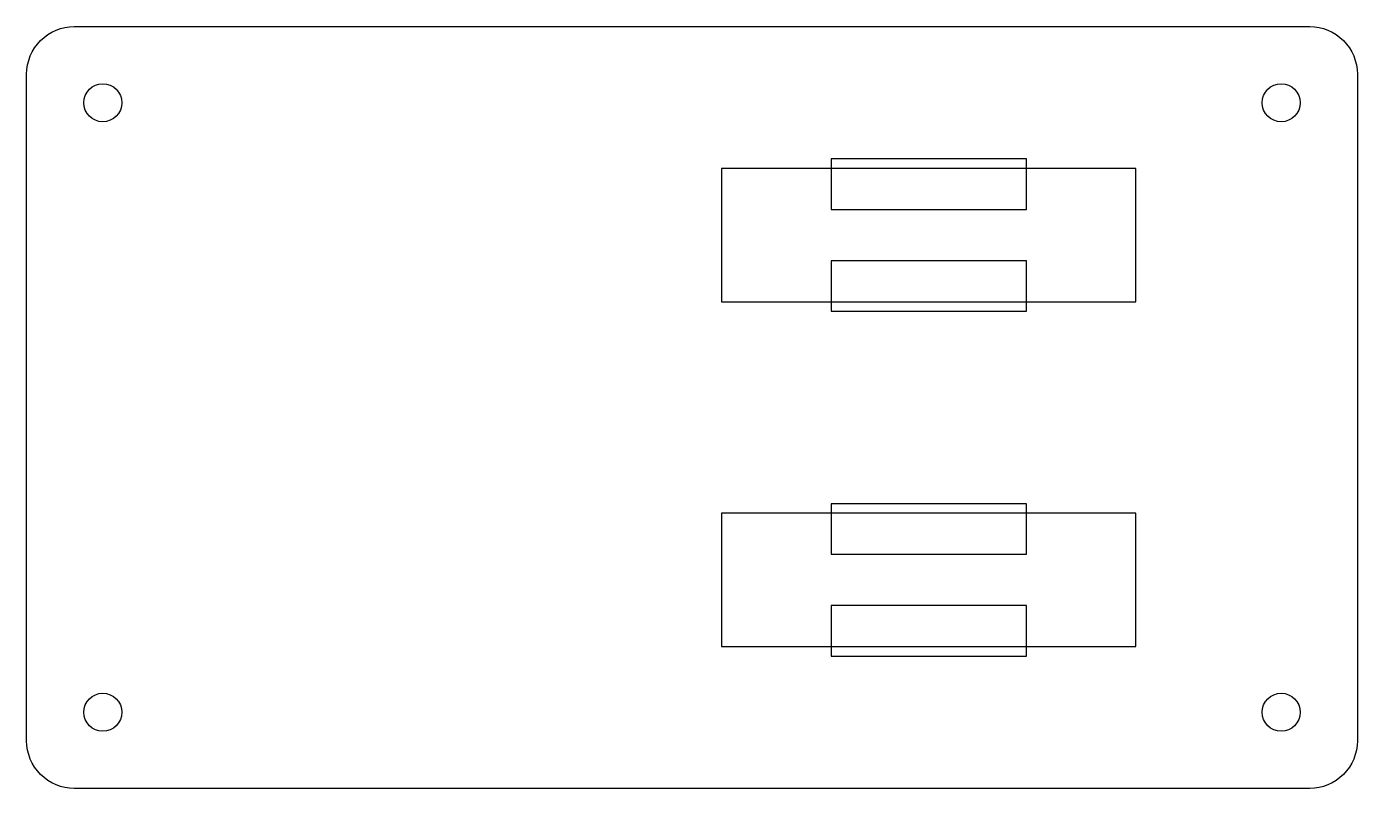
# Model space of a CAD drawing. Header units: millimetres. Extents: x -95 to 45, y -40 to 40.
import ezdxf

# ---------------------------------------------------------------- set-up
doc = ezdxf.new("R2010")
doc.units = ezdxf.units.MM
doc.layers.get('0').update_dxf_attribs({"linetype": 'CONTINUOUS'})

msp = doc.modelspace()

# ---------------------------------------------------------------- linework, layer by layer
for p, q in [((-21.75, 25.1), (-21.75, 11.1)), ((21.75, 25.1), (-21.75, 25.1)), ((21.75, 11.1), (21.75, 25.1)), ((-21.75, 11.1), (21.75, 11.1)), ((21.75, -11.1), (-21.75, -11.1)), ((-21.75, -11.1), (-21.75, -25.1)), ((21.75, -25.1), (21.75, -11.1)), ((-21.75, -25.1), (21.75, -25.1))]:
    msp.add_line(p, q)
msp.add_lwpolyline([(40, 40, -0.414214), (45, 35), (45, -35, -0.414214), (40, -40), (-89.7, -40, -0.414214), (-94.7, -35), (-94.7, 35, -0.414214), (-89.7, 40)], format="xyb", close=True)
for points in [[(10.25, 26.1), (-10.25, 26.1), (-10.25, 20.8), (10.25, 20.8)], [(-10.25, 10.1), (10.25, 10.1), (10.25, 15.4), (-10.25, 15.4)], [(10.25, -15.4), (10.25, -10.1), (-10.25, -10.1), (-10.25, -15.4)], [(-10.25, -20.8), (-10.25, -26.1), (10.25, -26.1), (10.25, -20.8)]]:
    msp.add_lwpolyline(points, close=True)
for centre in [(-86.7, 32), (37, 32), (-86.7, -32), (37, -32)]:
    msp.add_circle(centre, 2)

doc.saveas('drawing.dxf')
